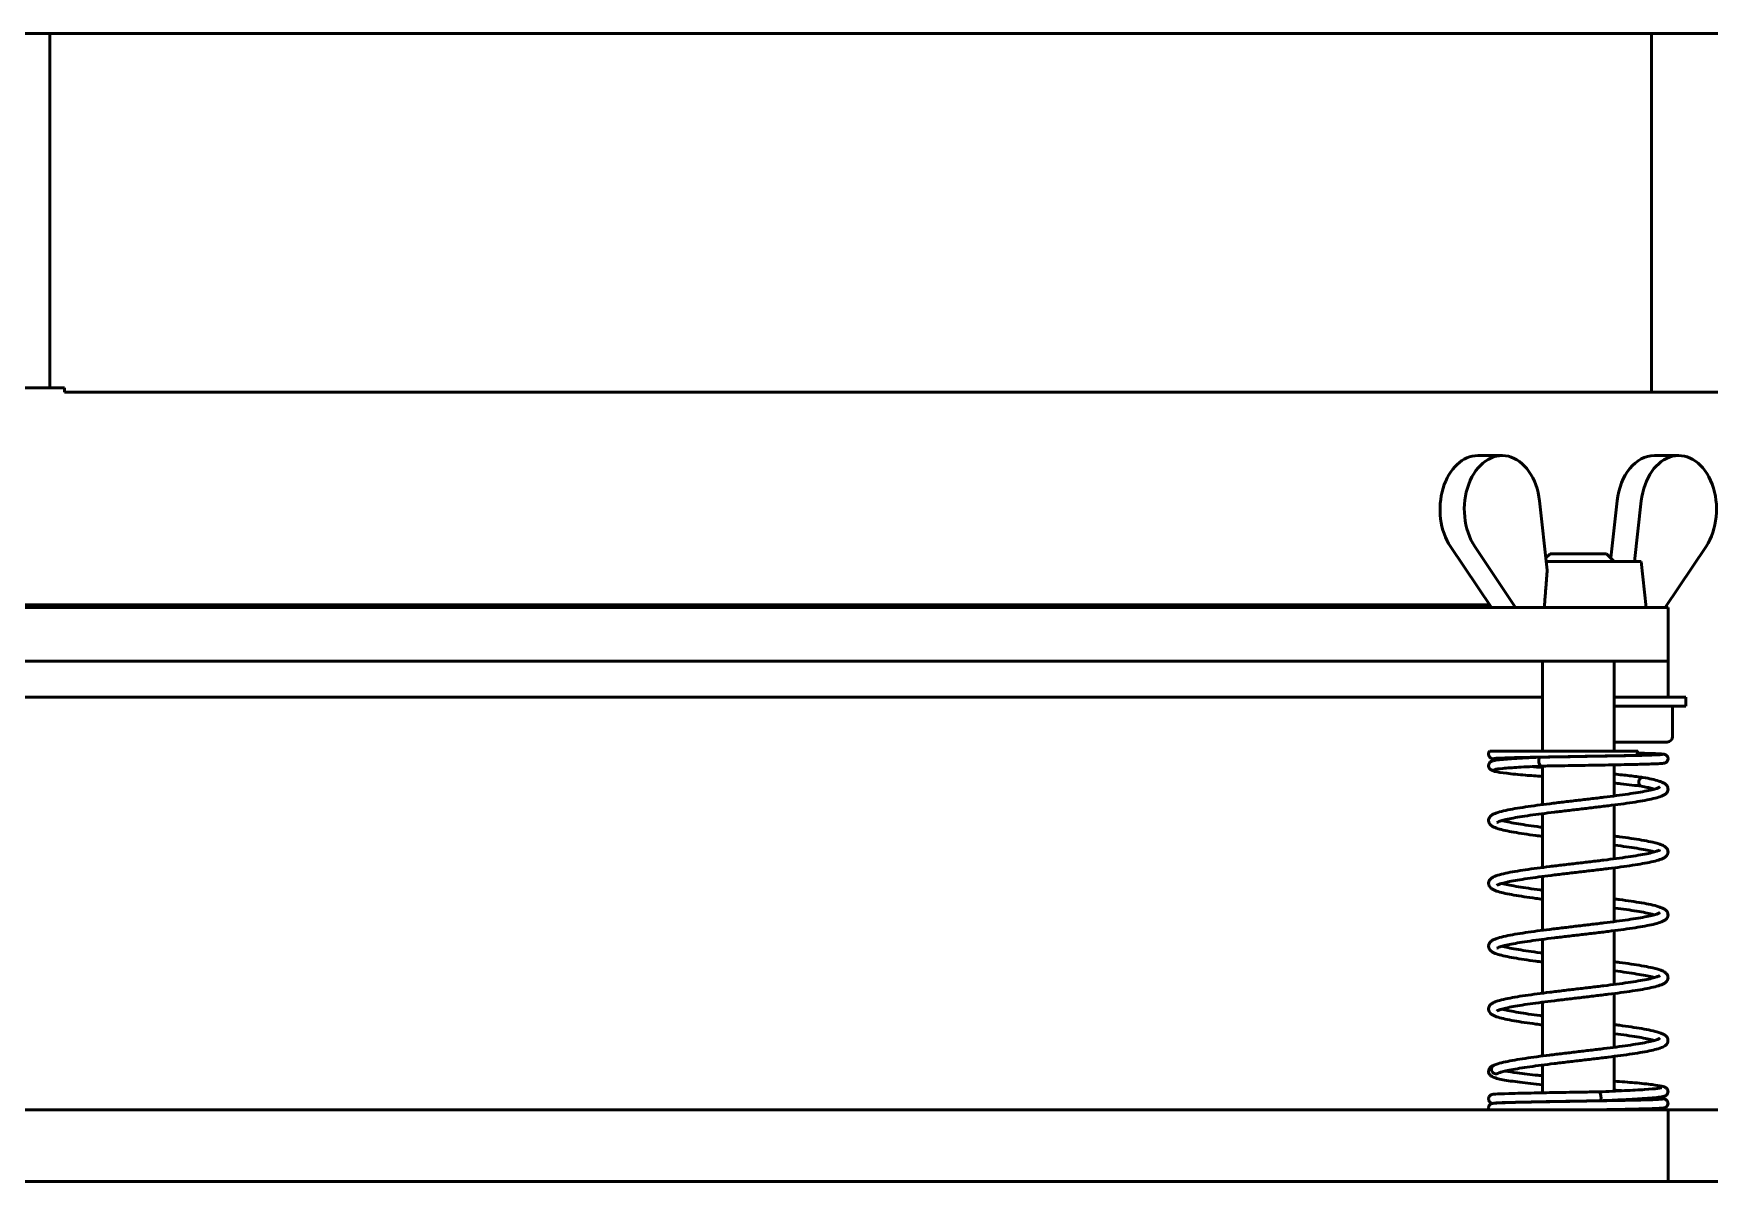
# Model space of a CAD drawing. Header units: millimetres. Extents: x -2015 to 3360, y -4745 to 2376.
# Drawn here: x 1181.9 to 1275.3, y 1531.3 to 1595.3 of the extents above; entities that cross this region are included whole.
import ezdxf

# ---------------------------------------------------------------- set-up
doc = ezdxf.new("R2010")
doc.units = ezdxf.units.MM
doc.header["$LTSCALE"] = 8
doc.layers.add('Visible (ISO)', color=7, linetype='Continuous', lineweight=50)

msp = doc.modelspace()

# ---------------------------------------------------------------- linework, layer by layer
at = {"layer": 'Visible (ISO)'}
for p, q in [((1164.554, 1595.305), (1182.83, 1595.305)), ((1182.83, 1575.555), (1182.83, 1595.305)), ((1272.084, 1595.305), (1182.83, 1595.305)), ((1272.084, 1595.305), (1320.503, 1595.305)), ((1272.084, 1575.305), (1272.084, 1595.305)), ((1166.512, 1575.555), (1182.83, 1575.555)), ((1183.647, 1575.555), (1182.83, 1575.555)), ((1183.647, 1575.555), (1183.647, 1575.305)), ((1272.084, 1575.305), (1183.647, 1575.305)), ((1272.084, 1575.305), (1292.503, 1575.305)), ((1262.408, 1571.776), (1263.76, 1571.776)), ((1273.598, 1571.776), (1272.246, 1571.776)), ((1265.842, 1569.248), (1266.274, 1565.393)), ((1269.808, 1566.07), (1270.164, 1569.248)), ((1271.516, 1569.248), (1271.138, 1565.876)), ((1260.882, 1566.707), (1263.158, 1563.305)), ((1264.51, 1563.305), (1262.234, 1566.707)), ((1266.433, 1566.305), (1266.198, 1566.07)), ((1266.433, 1566.305), (1269.574, 1566.305)), ((1269.574, 1566.305), (1270.003, 1565.876)), ((1272.848, 1563.305), (1275.124, 1566.707)), ((1271.503, 1565.876), (1266.22, 1565.876)), ((1271.503, 1565.876), (1271.783, 1563.305)), ((1166.512, 1563.455), (1263.003, 1563.455)), ((1263.003, 1563.305), (1263.003, 1563.455)), ((1166.512, 1563.305), (1273.003, 1563.305)), ((1273.003, 1560.305), (1273.003, 1563.305)), ((1166.512, 1560.305), (1273.003, 1560.305)), ((1266.003, 1555.305), (1266.003, 1560.305)), ((1270.003, 1555.305), (1270.003, 1560.305)), ((1273.003, 1558.305), (1273.003, 1560.305)), ((1166.512, 1558.305), (1266.003, 1558.305)), ((1270.003, 1558.305), (1272.953, 1558.305)), ((1270.003, 1557.805), (1274.003, 1557.805)), ((1272.953, 1558.305), (1273.003, 1558.305)), ((1273.003, 1558.305), (1274.003, 1558.305)), ((1273.253, 1556.105), (1273.253, 1557.805)), ((1274.003, 1557.805), (1274.003, 1558.305)), ((1271.312, 1555.305), (1263.08, 1555.305)), ((1272.953, 1555.805), (1270.003, 1555.805)), ((1270.003, 1555.031), (1270.003, 1555.037)), ((1266.003, 1554.962), (1266.003, 1554.967)), ((1266.003, 1552.316), (1266.003, 1554.464)), ((1270.003, 1552.801), (1270.003, 1554.533)), ((1270.003, 1549.297), (1270.003, 1552.296)), ((1266.003, 1548.812), (1266.003, 1551.812)), ((1270.003, 1545.793), (1270.003, 1548.793)), ((1266.003, 1545.308), (1266.003, 1548.308)), ((1266.003, 1541.805), (1266.003, 1544.804)), ((1270.003, 1542.289), (1270.003, 1545.289)), ((1266.003, 1538.301), (1266.003, 1541.3)), ((1270.003, 1538.786), (1270.003, 1541.785)), ((1270.003, 1536.341), (1270.003, 1538.281)), ((1266.003, 1536.25), (1266.003, 1537.797)), ((1266.003, 1535.747), (1266.003, 1535.752)), ((1270.003, 1535.817), (1270.003, 1535.842)), ((1166.512, 1535.305), (1273.003, 1535.305)), ((1270.003, 1535.305), (1270.003, 1535.319)), ((1273.003, 1535.305), (1293.003, 1535.305)), ((1273.003, 1531.305), (1273.003, 1535.305)), ((1166.512, 1531.305), (1273.003, 1531.305)), ((1293.003, 1531.305), (1273.003, 1531.305))]:
    msp.add_line(p, q, dxfattribs=at)
msp.add_arc((1272.953, 1556.105), 0.3, 270, 0, dxfattribs=at)
for centre, major_axis, ratio, start_param, end_param in [((1263.76, 1568.776), (0, 3), 0.702682, 4.870421, 8.614994), ((1273.598, 1568.776), (0, 3), 0.702682, 3.951376, 7.69595), ((1262.408, 1568.776), (0, 3), 0.702682, 0, 2.331809), ((1272.246, 1568.776), (0, 3), 0.702682, 0, 1.412765), ((1271.146, 1555.309), (0.039, -0.247), 0.657148, 6.195682, 7.737669), ((1263.262, 1554.477), (-0.221, -0.117), 0.991248, 0.463299, 1.794869), ((1265.915, 1554.711), (-0.032, 0.248), 0.436523, 6.234453, 7.79699), ((1265.915, 1554.711), (0.032, -0.248), 0.436523, 4.655398, 6.234411), ((1271.146, 1554.805), (0.039, -0.247), 0.657143, 6.195517, 6.19562), ((1271.565, 1553.585), (-0.044, -0.246), 0.744689, 4.843757, 6.283185), ((1271.565, 1553.585), (0.044, 0.246), 0.744689, 0, 1.702165), ((1263.407, 1537.557), (-0.106, 0.227), 0.961085, 0, 1.150068), ((1263.407, 1537.557), (0.106, -0.227), 0.961085, 4.29166, 6.283185), ((1272.6, 1536.369), (0.106, 0.227), 0.961085, 0.258604, 1.477726), ((1263.407, 1535.931), (-0.106, 0.227), 0.961085, 5.928283, 5.928731), ((1269.201, 1536.056), (-0.03, 0.248), 0.250442, 4.682015, 6.257192), ((1269.201, 1536.056), (0.03, -0.248), 0.250442, 6.257204, 7.823608), ((1272.6, 1535.176), (0.106, 0.227), 0.961085, 5.680757, 6.241509), ((1272.6, 1535.176), (0.106, 0.227), 0.961085, 1.011746, 1.443886)]:
    msp.add_ellipse(centre, major_axis=major_axis, ratio=ratio, start_param=start_param, end_param=end_param, dxfattribs=at)
msp.add_rational_spline([(1266.274, 1565.393), (1266.194, 1564.384), (1266.109, 1563.305)], [1.0004735734, 1.00133321642, 1.0011641669], degree=2, dxfattribs=at)
for points, knots in [([(1263.808, 1554.837), (1263.746, 1554.839), (1263.689, 1554.841), (1263.431, 1554.852), (1263.323, 1554.855), (1263.216, 1554.875), (1263.207, 1554.877), (1263.186, 1554.883), (1263.175, 1554.886), (1263.15, 1554.896), (1263.135, 1554.903), (1263.101, 1554.925), (1263.083, 1554.94), (1263.051, 1554.976), (1263.038, 1554.995), (1263.017, 1555.04), (1263.009, 1555.066), (1263.002, 1555.119), (1263.003, 1555.148), (1263.014, 1555.201), (1263.024, 1555.227), (1263.049, 1555.271), (1263.064, 1555.29), (1263.08, 1555.305)], [1.6898569, 1.6898569, 1.6898569, 1.6898569, 1.7288713, 1.7288713, 1.8818266, 1.8818266, 1.8952833, 1.8952833, 1.9054024, 1.9054024, 1.9140733, 1.9140733, 1.9226934, 1.9226934, 1.9303495, 1.9303495, 1.9386751, 1.9386751, 1.947352, 1.947352, 1.9560457, 1.9560457, 1.9639086, 1.9639086, 1.9639086, 1.9639086]), ([(1271.17, 1555.06), (1270.785, 1555.052), (1270.338, 1555.043), (1269.399, 1555.026), (1268.895, 1555.017), (1267.888, 1555), (1267.372, 1554.991), (1266.392, 1554.974), (1265.915, 1554.966), (1265.06, 1554.949), (1264.672, 1554.94), (1264.031, 1554.923), (1263.77, 1554.914), (1263.502, 1554.902), (1263.432, 1554.898), (1263.351, 1554.892), (1263.328, 1554.889), (1263.319, 1554.888), (1263.319, 1554.887), (1263.319, 1554.887)], [0, 0, 0, 0, 0.154651, 0.154651, 0.306291, 0.306291, 0.457794, 0.457794, 0.609157, 0.609157, 0.760359, 0.760359, 0.911207, 0.911207, 0.985004, 0.985004, 1.033693, 1.033693, 1.04227, 1.04227, 1.04227, 1.04227]), ([(1265.888, 1554.96), (1266.349, 1554.968), (1266.854, 1554.977), (1267.864, 1554.994), (1268.381, 1555.003), (1269.373, 1555.02), (1269.86, 1555.028), (1270.594, 1555.042), (1270.87, 1555.048), (1271.122, 1555.053)], [0, 0, 0, 0, 0.1543217, 0.1543217, 0.3057571, 0.3057571, 0.457145, 0.457145, 0.5574357, 0.5574357, 0.5574357, 0.5574357]), ([(1271.122, 1555.053), (1271.507, 1555.062), (1271.841, 1555.071), (1272.349, 1555.088), (1272.535, 1555.097), (1272.659, 1555.107), (1272.681, 1555.109), (1272.687, 1555.11), (1272.688, 1555.11), (1272.688, 1555.11)], [0.0000022, 0.0000022, 0.0000022, 0.0000022, 0.15355, 0.15355, 0.3038761, 0.3038761, 0.3510836, 0.3510836, 0.357971, 0.357971, 0.357971, 0.357971]), ([(1271.301, 1555.186), (1271.439, 1555.183), (1271.568, 1555.18), (1272.01, 1555.168), (1272.27, 1555.159), (1272.545, 1555.146), (1272.619, 1555.142), (1272.706, 1555.135), (1272.732, 1555.132), (1272.775, 1555.126), (1272.791, 1555.124), (1272.836, 1555.11), (1272.851, 1555.105), (1272.88, 1555.089), (1272.891, 1555.082), (1272.918, 1555.062), (1272.934, 1555.047), (1272.962, 1555.012), (1272.975, 1554.991), (1272.994, 1554.945), (1273.001, 1554.918), (1273.005, 1554.864), (1273.002, 1554.836), (1272.988, 1554.783), (1272.976, 1554.757), (1272.947, 1554.714), (1272.93, 1554.695), (1272.897, 1554.667), (1272.881, 1554.657), (1272.854, 1554.644), (1272.843, 1554.639), (1272.822, 1554.631), (1272.812, 1554.629), (1272.786, 1554.622), (1272.773, 1554.62), (1272.72, 1554.612), (1272.677, 1554.608), (1272.529, 1554.599), (1272.408, 1554.593), (1272.014, 1554.578), (1271.686, 1554.569), (1271.257, 1554.559), (1271.214, 1554.558), (1271.17, 1554.557)], [0.701887, 0.701887, 0.701887, 0.701887, 0.758843, 0.758843, 0.9108034, 0.9108034, 0.9870216, 0.9870216, 1.028783, 1.028783, 1.0601201, 1.0601201, 1.0712064, 1.0712064, 1.0768749, 1.0768749, 1.0845491, 1.0845491, 1.092203, 1.092203, 1.1006519, 1.1006519, 1.109339, 1.109339, 1.1180309, 1.1180309, 1.1266039, 1.1266039, 1.1343862, 1.1343862, 1.1420234, 1.1420234, 1.1524123, 1.1524123, 1.1747592, 1.1747592, 1.2417566, 1.2417566, 1.3426961, 1.3426961, 1.5035489, 1.5035489, 1.5210245, 1.5210245, 1.5210245, 1.5210245]), ([(1263.117, 1554.274), (1263.104, 1554.283), (1263.089, 1554.295), (1263.063, 1554.323), (1263.051, 1554.338), (1263.024, 1554.383), (1263.01, 1554.418), (1263.001, 1554.487), (1263.003, 1554.522), (1263.019, 1554.585), (1263.034, 1554.614), (1263.066, 1554.661), (1263.084, 1554.679), (1263.12, 1554.708), (1263.137, 1554.718), (1263.177, 1554.739), (1263.197, 1554.746), (1263.274, 1554.771), (1263.33, 1554.781), (1263.51, 1554.808), (1263.647, 1554.823), (1264.09, 1554.861), (1264.453, 1554.885), (1265.182, 1554.926), (1265.525, 1554.943), (1265.887, 1554.96)], [0, 0, 0, 0, 0.0108354, 0.0108354, 0.0196105, 0.0196105, 0.0337256, 0.0337256, 0.0463697, 0.0463697, 0.0590305, 0.0590305, 0.0719118, 0.0719118, 0.0868908, 0.0868908, 0.111711, 0.111711, 0.1849012, 0.1849012, 0.2895102, 0.2895102, 0.4576778, 0.4576778, 0.5790268, 0.5790268, 0.5790268, 0.5790268]), ([(1266.003, 1553.884), (1265.672, 1553.909), (1265.356, 1553.933), (1264.667, 1553.992), (1264.31, 1554.027), (1263.734, 1554.096), (1263.513, 1554.13), (1263.306, 1554.183), (1263.262, 1554.197), (1263.175, 1554.233), (1263.129, 1554.252), (1263.076, 1554.31)], [0.0463005, 0.0463005, 0.0463005, 0.0463005, 0.155334, 0.155334, 0.3083161, 0.3083161, 0.4634691, 0.4634691, 0.5136702, 0.5136702, 0.5641726, 0.5641726, 0.5641726, 0.5641726]), ([(1265.943, 1554.463), (1265.483, 1554.442), (1265.054, 1554.42), (1264.332, 1554.378), (1264.028, 1554.356), (1263.58, 1554.315), (1263.416, 1554.29), (1263.373, 1554.279), (1263.37, 1554.278), (1263.37, 1554.278)], [0.0000747, 0.0000747, 0.0000747, 0.0000747, 0.1537453, 0.1537453, 0.304314, 0.304314, 0.4529623, 0.4529623, 0.4695131, 0.4695131, 0.4695131, 0.4695131]), ([(1265.359, 1554.435), (1265.562, 1554.418), (1265.774, 1554.402), (1265.997, 1554.385), (1266, 1554.385), (1266.003, 1554.385)], [0.43001824, 0.43001824, 0.43001824, 0.43001824, 0.50311567, 0.50311567, 0.50411138, 0.50411138, 0.50411138, 0.50411138]), ([(1271.17, 1554.557), (1270.785, 1554.548), (1270.338, 1554.539), (1269.399, 1554.522), (1268.895, 1554.514), (1267.888, 1554.497), (1267.372, 1554.488), (1266.559, 1554.474), (1266.242, 1554.469), (1265.943, 1554.463)], [0, 0, 0, 0, 0.1546464, 0.1546464, 0.3062841, 0.3062841, 0.4577856, 0.4577856, 0.557586, 0.557586, 0.557586, 0.557586]), ([(1266.003, 1550.545), (1265.876, 1550.561), (1265.751, 1550.577), (1265.404, 1550.624), (1265.189, 1550.655), (1264.784, 1550.716), (1264.593, 1550.746), (1264.24, 1550.809), (1264.078, 1550.84), (1263.784, 1550.905), (1263.653, 1550.938), (1263.415, 1551.011), (1263.312, 1551.05), (1263.17, 1551.133), (1263.119, 1551.168), (1263.047, 1551.263), (1263.023, 1551.307), (1262.996, 1551.426), (1263.006, 1551.504), (1263.061, 1551.627), (1263.103, 1551.67), (1263.196, 1551.747), (1263.252, 1551.777), (1263.376, 1551.833), (1263.445, 1551.858), (1263.647, 1551.922), (1263.795, 1551.959), (1264.117, 1552.028), (1264.287, 1552.061), (1264.654, 1552.124), (1264.849, 1552.155), (1265.264, 1552.217), (1265.483, 1552.247), (1265.939, 1552.308), (1266.176, 1552.338), (1266.663, 1552.399), (1266.912, 1552.429), (1267.417, 1552.489), (1267.672, 1552.519), (1268.183, 1552.579), (1268.438, 1552.609), (1268.942, 1552.669), (1269.19, 1552.699), (1269.673, 1552.758), (1269.908, 1552.788), (1270.357, 1552.847), (1270.572, 1552.877), (1270.977, 1552.936), (1271.166, 1552.965), (1271.514, 1553.023), (1271.672, 1553.052), (1271.953, 1553.108), (1272.075, 1553.136), (1272.278, 1553.189), (1272.36, 1553.214), (1272.476, 1553.257), (1272.515, 1553.276), (1272.542, 1553.292), (1272.546, 1553.296), (1272.546, 1553.296)], [23.734227, 23.734227, 23.734227, 23.734227, 23.822364, 23.822364, 23.984911, 23.984911, 24.148559, 24.148559, 24.314437, 24.314437, 24.485831, 24.485831, 24.676293, 24.676293, 24.788714, 24.788714, 24.850771, 24.850771, 24.930476, 24.930476, 25.020843, 25.020843, 25.141283, 25.141283, 25.260974, 25.260974, 25.453392, 25.453392, 25.624159, 25.624159, 25.789714, 25.789714, 25.953194, 25.953194, 26.115645, 26.115645, 26.277497, 26.277497, 26.438943, 26.438943, 26.600061, 26.600061, 26.760855, 26.760855, 26.921263, 26.921263, 27.081119, 27.081119, 27.240077, 27.240077, 27.397384, 27.397384, 27.551278, 27.551278, 27.697278, 27.697278, 27.824076, 27.824076, 27.878715, 27.878715, 27.878715, 27.878715]), ([(1263.461, 1551.317), (1263.461, 1551.317), (1263.48, 1551.331), (1263.545, 1551.361), (1263.59, 1551.379), (1263.714, 1551.419), (1263.798, 1551.443), (1264.003, 1551.493), (1264.127, 1551.52), (1264.411, 1551.575), (1264.572, 1551.603), (1264.924, 1551.661), (1265.116, 1551.69), (1265.524, 1551.748), (1265.741, 1551.778), (1266.195, 1551.837), (1266.431, 1551.866), (1266.916, 1551.926), (1267.165, 1551.956), (1267.669, 1552.015), (1267.924, 1552.045), (1268.434, 1552.105), (1268.688, 1552.135), (1269.19, 1552.195), (1269.438, 1552.225), (1269.919, 1552.285), (1270.153, 1552.316), (1270.602, 1552.376), (1270.817, 1552.407), (1271.223, 1552.468), (1271.413, 1552.498), (1271.766, 1552.561), (1271.928, 1552.592), (1272.222, 1552.657), (1272.353, 1552.69), (1272.592, 1552.763), (1272.694, 1552.802), (1272.836, 1552.885), (1272.887, 1552.92), (1272.959, 1553.015), (1272.983, 1553.059), (1273.011, 1553.178), (1273.001, 1553.256), (1272.945, 1553.379), (1272.904, 1553.422), (1272.81, 1553.499), (1272.754, 1553.529), (1272.633, 1553.584), (1272.567, 1553.608), (1272.382, 1553.667), (1272.253, 1553.7), (1271.958, 1553.766), (1271.792, 1553.799), (1271.608, 1553.831)], [25.018533, 25.018533, 25.018533, 25.018533, 25.13358, 25.13358, 25.24381, 25.24381, 25.378378, 25.378378, 25.526696, 25.526696, 25.681383, 25.681383, 25.83902, 25.83902, 25.99814, 25.99814, 26.158087, 26.158087, 26.318554, 26.318554, 26.479393, 26.479393, 26.640552, 26.640552, 26.802044, 26.802044, 26.963958, 26.963958, 27.126504, 27.126504, 27.290152, 27.290152, 27.45603, 27.45603, 27.627424, 27.627424, 27.817886, 27.817886, 27.930307, 27.930307, 27.992364, 27.992364, 28.072069, 28.072069, 28.162436, 28.162436, 28.282876, 28.282876, 28.39777, 28.39777, 28.570111, 28.570111, 28.742452, 28.742452, 28.742452, 28.742452]), ([(1270.003, 1554.018), (1270.306, 1553.987), (1270.594, 1553.956), (1271.13, 1553.895), (1271.38, 1553.863), (1271.603, 1553.832)], [0.3600782, 0.3600782, 0.3600782, 0.3600782, 0.4596638, 0.4596638, 0.5606341, 0.5606341, 0.5606341, 0.5606341]), ([(1271.524, 1553.339), (1271.195, 1553.384), (1270.799, 1553.431), (1270.25, 1553.49), (1270.128, 1553.502), (1270.003, 1553.515)], [0.0003909, 0.0003909, 0.0003909, 0.0003909, 0.1508466, 0.1508466, 0.1921631, 0.1921631, 0.1921631, 0.1921631]), ([(1272.25, 1553.182), (1272.207, 1553.194), (1272.161, 1553.206), (1272.03, 1553.238), (1271.94, 1553.258), (1271.743, 1553.298), (1271.636, 1553.319), (1271.521, 1553.339)], [28.4511066, 28.4511066, 28.4511066, 28.4511066, 28.5199712, 28.5199712, 28.6312116, 28.6312116, 28.742452, 28.742452, 28.742452, 28.742452]), ([(1266.003, 1551.049), (1265.96, 1551.054), (1265.916, 1551.06), (1265.649, 1551.095), (1265.434, 1551.125), (1265.03, 1551.184), (1264.84, 1551.213), (1264.492, 1551.271), (1264.334, 1551.3), (1264.054, 1551.356), (1263.931, 1551.384), (1263.803, 1551.418), (1263.779, 1551.424), (1263.756, 1551.43)], [23.749124, 23.749124, 23.749124, 23.749124, 23.7796694, 23.7796694, 23.9395257, 23.9395257, 24.0984838, 24.0984838, 24.2557904, 24.2557904, 24.4096846, 24.4096846, 24.4461404, 24.4461404, 24.4461404, 24.4461404]), ([(1263.461, 1547.813), (1263.461, 1547.813), (1263.48, 1547.827), (1263.545, 1547.857), (1263.59, 1547.875), (1263.714, 1547.915), (1263.798, 1547.939), (1264.003, 1547.989), (1264.127, 1548.016), (1264.411, 1548.071), (1264.572, 1548.099), (1264.924, 1548.157), (1265.116, 1548.186), (1265.524, 1548.244), (1265.741, 1548.274), (1266.194, 1548.333), (1266.431, 1548.363), (1266.916, 1548.422), (1267.165, 1548.452), (1267.669, 1548.512), (1267.924, 1548.541), (1268.434, 1548.601), (1268.688, 1548.631), (1269.19, 1548.691), (1269.438, 1548.721), (1269.919, 1548.782), (1270.153, 1548.812), (1270.602, 1548.872), (1270.817, 1548.903), (1271.223, 1548.964), (1271.413, 1548.995), (1271.766, 1549.057), (1271.928, 1549.088), (1272.222, 1549.153), (1272.353, 1549.186), (1272.592, 1549.259), (1272.694, 1549.298), (1272.836, 1549.381), (1272.887, 1549.417), (1272.959, 1549.511), (1272.983, 1549.555), (1273.011, 1549.674), (1273.001, 1549.752), (1272.945, 1549.875), (1272.904, 1549.918), (1272.81, 1549.995), (1272.754, 1550.025), (1272.63, 1550.081), (1272.561, 1550.106), (1272.359, 1550.17), (1272.211, 1550.207), (1271.889, 1550.276), (1271.719, 1550.309), (1271.353, 1550.372), (1271.157, 1550.403), (1270.742, 1550.465), (1270.523, 1550.495), (1270.199, 1550.539), (1270.102, 1550.551), (1270.003, 1550.564)], [18.735348, 18.735348, 18.735348, 18.735348, 18.850393, 18.850393, 18.960623, 18.960623, 19.09519, 19.09519, 19.243508, 19.243508, 19.398195, 19.398195, 19.555832, 19.555832, 19.714951, 19.714951, 19.874899, 19.874899, 20.035365, 20.035365, 20.196205, 20.196205, 20.357364, 20.357364, 20.518856, 20.518856, 20.680769, 20.680769, 20.843316, 20.843316, 21.006964, 21.006964, 21.172842, 21.172842, 21.344236, 21.344236, 21.534697, 21.534697, 21.64712, 21.64712, 21.709178, 21.709178, 21.788883, 21.788883, 21.87925, 21.87925, 21.999689, 21.999689, 22.11938, 22.11938, 22.311798, 22.311798, 22.482566, 22.482566, 22.64812, 22.64812, 22.811601, 22.811601, 22.879835, 22.879835, 22.879835, 22.879835]), ([(1266.003, 1547.041), (1265.876, 1547.057), (1265.751, 1547.074), (1265.404, 1547.121), (1265.189, 1547.151), (1264.784, 1547.212), (1264.593, 1547.243), (1264.24, 1547.305), (1264.078, 1547.336), (1263.784, 1547.401), (1263.653, 1547.434), (1263.415, 1547.507), (1263.312, 1547.546), (1263.17, 1547.629), (1263.119, 1547.665), (1263.047, 1547.76), (1263.023, 1547.803), (1262.996, 1547.922), (1263.006, 1548), (1263.061, 1548.124), (1263.103, 1548.166), (1263.196, 1548.243), (1263.252, 1548.273), (1263.376, 1548.329), (1263.445, 1548.354), (1263.647, 1548.418), (1263.795, 1548.455), (1264.117, 1548.525), (1264.287, 1548.557), (1264.654, 1548.62), (1264.849, 1548.651), (1265.264, 1548.713), (1265.483, 1548.743), (1265.939, 1548.804), (1266.176, 1548.835), (1266.663, 1548.895), (1266.912, 1548.925), (1267.417, 1548.985), (1267.672, 1549.015), (1268.183, 1549.075), (1268.438, 1549.105), (1268.942, 1549.165), (1269.19, 1549.195), (1269.673, 1549.254), (1269.908, 1549.284), (1270.357, 1549.343), (1270.572, 1549.373), (1270.977, 1549.432), (1271.166, 1549.461), (1271.514, 1549.519), (1271.672, 1549.548), (1271.953, 1549.604), (1272.075, 1549.632), (1272.278, 1549.685), (1272.36, 1549.71), (1272.476, 1549.753), (1272.515, 1549.772), (1272.542, 1549.788), (1272.546, 1549.792), (1272.546, 1549.792)], [17.451042, 17.451042, 17.451042, 17.451042, 17.539168, 17.539168, 17.701714, 17.701714, 17.865362, 17.865362, 18.03124, 18.03124, 18.202633, 18.202633, 18.393092, 18.393092, 18.505524, 18.505524, 18.567584, 18.567584, 18.64729, 18.64729, 18.737656, 18.737656, 18.858093, 18.858093, 18.977785, 18.977785, 19.170203, 19.170203, 19.340971, 19.340971, 19.506526, 19.506526, 19.670006, 19.670006, 19.832457, 19.832457, 19.994309, 19.994309, 20.155755, 20.155755, 20.316873, 20.316873, 20.477668, 20.477668, 20.638075, 20.638075, 20.797931, 20.797931, 20.956889, 20.956889, 21.114196, 21.114196, 21.26809, 21.26809, 21.414091, 21.414091, 21.540889, 21.540889, 21.595529, 21.595529, 21.595529, 21.595529]), ([(1272.25, 1549.678), (1272.207, 1549.69), (1272.161, 1549.702), (1272.003, 1549.741), (1271.879, 1549.768), (1271.595, 1549.823), (1271.434, 1549.851), (1271.082, 1549.909), (1270.891, 1549.938), (1270.482, 1549.996), (1270.265, 1550.026), (1270.027, 1550.057), (1270.015, 1550.058), (1270.003, 1550.06)], [22.1679213, 22.1679213, 22.1679213, 22.1679213, 22.2367849, 22.2367849, 22.3851027, 22.3851027, 22.5397899, 22.5397899, 22.6974264, 22.6974264, 22.8565463, 22.8565463, 22.8649387, 22.8649387, 22.8649387, 22.8649387]), ([(1266.003, 1547.545), (1265.96, 1547.551), (1265.916, 1547.556), (1265.649, 1547.592), (1265.434, 1547.621), (1265.03, 1547.68), (1264.84, 1547.709), (1264.492, 1547.767), (1264.334, 1547.796), (1264.054, 1547.853), (1263.931, 1547.88), (1263.803, 1547.914), (1263.779, 1547.92), (1263.756, 1547.926)], [17.4659387, 17.4659387, 17.4659387, 17.4659387, 17.4964766, 17.4964766, 17.656333, 17.656333, 17.8152911, 17.8152911, 17.9725978, 17.9725978, 18.1264923, 18.1264923, 18.1629551, 18.1629551, 18.1629551, 18.1629551]), ([(1263.461, 1544.309), (1263.461, 1544.309), (1263.48, 1544.323), (1263.545, 1544.353), (1263.59, 1544.371), (1263.714, 1544.412), (1263.798, 1544.435), (1264.003, 1544.485), (1264.127, 1544.512), (1264.411, 1544.567), (1264.572, 1544.596), (1264.924, 1544.653), (1265.116, 1544.682), (1265.524, 1544.741), (1265.741, 1544.77), (1266.194, 1544.829), (1266.431, 1544.859), (1266.916, 1544.918), (1267.165, 1544.948), (1267.669, 1545.008), (1267.924, 1545.038), (1268.433, 1545.097), (1268.688, 1545.127), (1269.19, 1545.188), (1269.438, 1545.218), (1269.919, 1545.278), (1270.153, 1545.308), (1270.602, 1545.369), (1270.817, 1545.399), (1271.223, 1545.46), (1271.413, 1545.491), (1271.766, 1545.553), (1271.928, 1545.584), (1272.222, 1545.649), (1272.353, 1545.682), (1272.592, 1545.756), (1272.694, 1545.794), (1272.836, 1545.878), (1272.887, 1545.913), (1272.959, 1546.008), (1272.983, 1546.051), (1273.011, 1546.171), (1273.001, 1546.248), (1272.945, 1546.372), (1272.904, 1546.414), (1272.81, 1546.491), (1272.754, 1546.521), (1272.63, 1546.577), (1272.561, 1546.602), (1272.359, 1546.666), (1272.211, 1546.703), (1271.889, 1546.773), (1271.719, 1546.805), (1271.353, 1546.868), (1271.157, 1546.899), (1270.742, 1546.961), (1270.523, 1546.992), (1270.199, 1547.035), (1270.102, 1547.048), (1270.003, 1547.06)], [12.452162, 12.452162, 12.452162, 12.452162, 12.567189, 12.567189, 12.677413, 12.677413, 12.811977, 12.811977, 12.960293, 12.960293, 13.114979, 13.114979, 13.272615, 13.272615, 13.431735, 13.431735, 13.591682, 13.591682, 13.752148, 13.752148, 13.912988, 13.912988, 14.074147, 14.074147, 14.235638, 14.235638, 14.397552, 14.397552, 14.560099, 14.560099, 14.723746, 14.723746, 14.889624, 14.889624, 15.061016, 15.061016, 15.251469, 15.251469, 15.363922, 15.363922, 15.425988, 15.425988, 15.505694, 15.505694, 15.596059, 15.596059, 15.71649, 15.71649, 15.836184, 15.836184, 16.028605, 16.028605, 16.199373, 16.199373, 16.364927, 16.364927, 16.528408, 16.528408, 16.59665, 16.59665, 16.59665, 16.59665]), ([(1266.003, 1543.537), (1265.876, 1543.553), (1265.751, 1543.57), (1265.404, 1543.617), (1265.19, 1543.647), (1264.784, 1543.708), (1264.594, 1543.739), (1264.241, 1543.801), (1264.079, 1543.833), (1263.784, 1543.897), (1263.653, 1543.93), (1263.415, 1544.004), (1263.313, 1544.042), (1263.17, 1544.126), (1263.119, 1544.161), (1263.047, 1544.256), (1263.023, 1544.299), (1262.996, 1544.419), (1263.006, 1544.497), (1263.061, 1544.62), (1263.102, 1544.662), (1263.196, 1544.74), (1263.252, 1544.769), (1263.376, 1544.825), (1263.445, 1544.851), (1263.647, 1544.914), (1263.795, 1544.951), (1264.117, 1545.021), (1264.287, 1545.053), (1264.654, 1545.116), (1264.849, 1545.148), (1265.264, 1545.209), (1265.483, 1545.24), (1265.939, 1545.301), (1266.176, 1545.331), (1266.662, 1545.391), (1266.912, 1545.421), (1267.417, 1545.482), (1267.672, 1545.512), (1268.183, 1545.572), (1268.438, 1545.601), (1268.942, 1545.661), (1269.19, 1545.691), (1269.673, 1545.751), (1269.907, 1545.78), (1270.357, 1545.84), (1270.572, 1545.869), (1270.977, 1545.928), (1271.166, 1545.957), (1271.514, 1546.015), (1271.672, 1546.044), (1271.953, 1546.101), (1272.075, 1546.128), (1272.278, 1546.181), (1272.36, 1546.206), (1272.476, 1546.249), (1272.515, 1546.268), (1272.542, 1546.284), (1272.546, 1546.288), (1272.546, 1546.288)], [11.167857, 11.167857, 11.167857, 11.167857, 11.255865, 11.255865, 11.418411, 11.418411, 11.582058, 11.582058, 11.747934, 11.747934, 11.91932, 11.91932, 12.109753, 12.109753, 12.222289, 12.222289, 12.284382, 12.284382, 12.364092, 12.364092, 12.454451, 12.454451, 12.574857, 12.574857, 12.69456, 12.69456, 12.886988, 12.886988, 13.057757, 13.057757, 13.223312, 13.223312, 13.386793, 13.386793, 13.549244, 13.549244, 13.711097, 13.711097, 13.872542, 13.872542, 14.03366, 14.03366, 14.194455, 14.194455, 14.354862, 14.354862, 14.514718, 14.514718, 14.673677, 14.673677, 14.830984, 14.830984, 14.984879, 14.984879, 15.130882, 15.130882, 15.257685, 15.257685, 15.312344, 15.312344, 15.312344, 15.312344]), ([(1272.25, 1546.175), (1272.207, 1546.187), (1272.161, 1546.199), (1272.003, 1546.237), (1271.879, 1546.264), (1271.595, 1546.319), (1271.435, 1546.348), (1271.083, 1546.405), (1270.891, 1546.434), (1270.482, 1546.493), (1270.265, 1546.522), (1270.027, 1546.553), (1270.015, 1546.555), (1270.003, 1546.556)], [15.884736, 15.884736, 15.884736, 15.884736, 15.9535896, 15.9535896, 16.1019068, 16.1019068, 16.2565937, 16.2565937, 16.4142301, 16.4142301, 16.5733498, 16.5733498, 16.5817534, 16.5817534, 16.5817534, 16.5817534]), ([(1266.003, 1544.041), (1265.96, 1544.047), (1265.917, 1544.053), (1265.649, 1544.088), (1265.434, 1544.117), (1265.03, 1544.176), (1264.84, 1544.206), (1264.493, 1544.264), (1264.334, 1544.292), (1264.054, 1544.349), (1263.931, 1544.377), (1263.803, 1544.41), (1263.779, 1544.416), (1263.756, 1544.423)], [11.1827534, 11.1827534, 11.1827534, 11.1827534, 11.2132143, 11.2132143, 11.373071, 11.373071, 11.5320297, 11.5320297, 11.6893375, 11.6893375, 11.8432343, 11.8432343, 11.8797697, 11.8797697, 11.8797697, 11.8797697]), ([(1263.461, 1540.806), (1263.461, 1540.805), (1263.479, 1540.819), (1263.545, 1540.85), (1263.59, 1540.867), (1263.713, 1540.908), (1263.797, 1540.931), (1264.002, 1540.981), (1264.126, 1541.008), (1264.41, 1541.063), (1264.571, 1541.092), (1264.923, 1541.149), (1265.114, 1541.178), (1265.523, 1541.237), (1265.74, 1541.266), (1266.193, 1541.325), (1266.429, 1541.355), (1266.914, 1541.414), (1267.163, 1541.444), (1267.667, 1541.504), (1267.922, 1541.534), (1268.432, 1541.594), (1268.686, 1541.624), (1269.189, 1541.684), (1269.436, 1541.714), (1269.918, 1541.774), (1270.152, 1541.804), (1270.601, 1541.865), (1270.816, 1541.895), (1271.221, 1541.956), (1271.412, 1541.987), (1271.765, 1542.049), (1271.927, 1542.081), (1272.221, 1542.145), (1272.353, 1542.178), (1272.591, 1542.252), (1272.693, 1542.29), (1272.836, 1542.374), (1272.887, 1542.409), (1272.959, 1542.504), (1272.983, 1542.547), (1273.011, 1542.667), (1273.001, 1542.745), (1272.945, 1542.868), (1272.904, 1542.91), (1272.81, 1542.988), (1272.755, 1543.017), (1272.63, 1543.074), (1272.561, 1543.099), (1272.359, 1543.162), (1272.212, 1543.199), (1271.889, 1543.269), (1271.72, 1543.301), (1271.353, 1543.365), (1271.157, 1543.396), (1270.742, 1543.457), (1270.523, 1543.488), (1270.199, 1543.531), (1270.102, 1543.544), (1270.003, 1543.557)], [6.168977, 6.168977, 6.168977, 6.168977, 6.28381, 6.28381, 6.393977, 6.393977, 6.528502, 6.528502, 6.676799, 6.676799, 6.831477, 6.831477, 6.989109, 6.989109, 7.148227, 7.148227, 7.308173, 7.308173, 7.468638, 7.468638, 7.629477, 7.629477, 7.790635, 7.790635, 7.952126, 7.952126, 8.114039, 8.114039, 8.276584, 8.276584, 8.440228, 8.440228, 8.606099, 8.606099, 8.777473, 8.777473, 8.967851, 8.967851, 9.080597, 9.080597, 9.142756, 9.142756, 9.222474, 9.222474, 9.312818, 9.312818, 9.433162, 9.433162, 9.552889, 9.552889, 9.745335, 9.745335, 9.916107, 9.916107, 10.081663, 10.081663, 10.245144, 10.245144, 10.313465, 10.313465, 10.313465, 10.313465]), ([(1272.25, 1542.671), (1272.207, 1542.683), (1272.161, 1542.695), (1272.004, 1542.733), (1271.879, 1542.76), (1271.596, 1542.815), (1271.435, 1542.844), (1271.083, 1542.901), (1270.891, 1542.93), (1270.483, 1542.989), (1270.266, 1543.018), (1270.027, 1543.049), (1270.015, 1543.051), (1270.003, 1543.052)], [9.6015508, 9.6015508, 9.6015508, 9.6015508, 9.6703011, 9.6703011, 9.8186116, 9.8186116, 9.9732955, 9.9732955, 10.1309304, 10.1309304, 10.2900494, 10.2900494, 10.2985681, 10.2985681, 10.2985681, 10.2985681]), ([(1266.003, 1540.033), (1265.878, 1540.05), (1265.754, 1540.066), (1265.409, 1540.112), (1265.194, 1540.143), (1264.788, 1540.204), (1264.598, 1540.235), (1264.244, 1540.297), (1264.082, 1540.328), (1263.787, 1540.393), (1263.656, 1540.426), (1263.417, 1540.499), (1263.315, 1540.537), (1263.172, 1540.621), (1263.12, 1540.656), (1263.048, 1540.751), (1263.024, 1540.795), (1262.996, 1540.914), (1263.006, 1540.992), (1263.061, 1541.116), (1263.102, 1541.158), (1263.196, 1541.236), (1263.251, 1541.265), (1263.375, 1541.321), (1263.444, 1541.347), (1263.647, 1541.41), (1263.794, 1541.447), (1264.116, 1541.517), (1264.286, 1541.549), (1264.653, 1541.613), (1264.848, 1541.644), (1265.263, 1541.705), (1265.482, 1541.736), (1265.938, 1541.797), (1266.175, 1541.827), (1266.661, 1541.887), (1266.91, 1541.917), (1267.415, 1541.978), (1267.671, 1542.008), (1268.182, 1542.068), (1268.437, 1542.098), (1268.94, 1542.157), (1269.188, 1542.187), (1269.671, 1542.247), (1269.906, 1542.276), (1270.356, 1542.336), (1270.571, 1542.365), (1270.976, 1542.424), (1271.165, 1542.454), (1271.513, 1542.512), (1271.672, 1542.54), (1271.952, 1542.597), (1272.075, 1542.625), (1272.277, 1542.677), (1272.359, 1542.702), (1272.476, 1542.746), (1272.515, 1542.764), (1272.541, 1542.781), (1272.546, 1542.784), (1272.546, 1542.784)], [4.884671, 4.884671, 4.884671, 4.884671, 4.971518, 4.971518, 5.134058, 5.134058, 5.297694, 5.297694, 5.463547, 5.463547, 5.634869, 5.634869, 5.825035, 5.825035, 5.938591, 5.938591, 6.001024, 6.001024, 6.080779, 6.080779, 6.171063, 6.171063, 6.29115, 6.29115, 6.410973, 6.410973, 6.603494, 6.603494, 6.774278, 6.774278, 6.939839, 6.939839, 7.103322, 7.103322, 7.265774, 7.265774, 7.427627, 7.427627, 7.589074, 7.589074, 7.750192, 7.750192, 7.910988, 7.910988, 8.071395, 8.071395, 8.231253, 8.231253, 8.390213, 8.390213, 8.547525, 8.547525, 8.701428, 8.701428, 8.847452, 8.847452, 8.974305, 8.974305, 9.029159, 9.029159, 9.029159, 9.029159]), ([(1263.512, 1537.331), (1263.543, 1537.345), (1263.587, 1537.363), (1263.709, 1537.403), (1263.792, 1537.426), (1263.996, 1537.476), (1264.119, 1537.503), (1264.401, 1537.558), (1264.561, 1537.586), (1264.912, 1537.644), (1265.103, 1537.673), (1265.511, 1537.731), (1265.727, 1537.761), (1266.18, 1537.82), (1266.416, 1537.849), (1266.9, 1537.909), (1267.149, 1537.939), (1267.653, 1537.998), (1267.908, 1538.028), (1268.417, 1538.088), (1268.672, 1538.118), (1269.174, 1538.178), (1269.422, 1538.208), (1269.904, 1538.268), (1270.139, 1538.299), (1270.589, 1538.359), (1270.804, 1538.39), (1271.21, 1538.451), (1271.401, 1538.481), (1271.755, 1538.544), (1271.918, 1538.575), (1272.214, 1538.64), (1272.345, 1538.673), (1272.585, 1538.746), (1272.687, 1538.784), (1272.832, 1538.867), (1272.884, 1538.902), (1272.958, 1538.998), (1272.982, 1539.041), (1273.01, 1539.162), (1273.001, 1539.24), (1272.946, 1539.363), (1272.905, 1539.406), (1272.811, 1539.483), (1272.756, 1539.513), (1272.633, 1539.569), (1272.564, 1539.594), (1272.361, 1539.658), (1272.214, 1539.695), (1271.892, 1539.765), (1271.722, 1539.797), (1271.356, 1539.86), (1271.16, 1539.891), (1270.745, 1539.953), (1270.527, 1539.984), (1270.202, 1540.027), (1270.103, 1540.04), (1270.003, 1540.053)], [0, 0, 0, 0, 0.108455, 0.108455, 0.242619, 0.242619, 0.39074, 0.39074, 0.545338, 0.545338, 0.702932, 0.702932, 0.862029, 0.862029, 1.021963, 1.021963, 1.18242, 1.18242, 1.343253, 1.343253, 1.504405, 1.504405, 1.665889, 1.665889, 1.827792, 1.827792, 1.990322, 1.990322, 2.153939, 2.153939, 2.319748, 2.319748, 2.490955, 2.490955, 2.68064, 2.68064, 2.795937, 2.795937, 2.859085, 2.859085, 2.938932, 2.938932, 3.029065, 3.029065, 3.148518, 3.148518, 3.268577, 3.268577, 3.461284, 3.461284, 3.632099, 3.632099, 3.79767, 3.79767, 3.961158, 3.961158, 4.030279, 4.030279, 4.030279, 4.030279]), ([(1266.003, 1540.538), (1265.961, 1540.543), (1265.919, 1540.549), (1265.653, 1540.584), (1265.437, 1540.613), (1265.033, 1540.672), (1264.843, 1540.701), (1264.495, 1540.759), (1264.336, 1540.788), (1264.056, 1540.845), (1263.933, 1540.872), (1263.804, 1540.906), (1263.779, 1540.913), (1263.756, 1540.919)], [4.8995681, 4.8995681, 4.8995681, 4.8995681, 4.9292415, 4.9292415, 5.0891015, 5.0891015, 5.248066, 5.248066, 5.405385, 5.405385, 5.5593061, 5.5593061, 5.5965838, 5.5965838, 5.5965838, 5.5965838]), ([(1263.301, 1537.784), (1263.364, 1537.813), (1263.434, 1537.839), (1263.638, 1537.904), (1263.786, 1537.942), (1264.108, 1538.011), (1264.277, 1538.044), (1264.643, 1538.107), (1264.838, 1538.138), (1265.252, 1538.2), (1265.47, 1538.23), (1265.926, 1538.291), (1266.162, 1538.322), (1266.648, 1538.382), (1266.897, 1538.412), (1267.402, 1538.472), (1267.658, 1538.502), (1268.168, 1538.562), (1268.424, 1538.592), (1268.927, 1538.652), (1269.176, 1538.682), (1269.659, 1538.741), (1269.894, 1538.771), (1270.345, 1538.83), (1270.56, 1538.86), (1270.966, 1538.919), (1271.156, 1538.948), (1271.504, 1539.006), (1271.664, 1539.035), (1271.945, 1539.092), (1272.068, 1539.119), (1272.273, 1539.172), (1272.356, 1539.197), (1272.473, 1539.241), (1272.513, 1539.26), (1272.541, 1539.277), (1272.546, 1539.281), (1272.546, 1539.281)], [0, 0, 0, 0, 0.123785, 0.123785, 0.317249, 0.317249, 0.488186, 0.488186, 0.6538, 0.6538, 0.817307, 0.817307, 0.979773, 0.979773, 1.141635, 1.141635, 1.303087, 1.303087, 1.464211, 1.464211, 1.625012, 1.625012, 1.785428, 1.785428, 1.945297, 1.945297, 2.104278, 2.104278, 2.261628, 2.261628, 2.415617, 2.415617, 2.561847, 2.561847, 2.689187, 2.689187, 2.745974, 2.745974, 2.745974, 2.745974]), ([(1272.25, 1539.167), (1272.208, 1539.179), (1272.163, 1539.191), (1272.006, 1539.229), (1271.882, 1539.256), (1271.599, 1539.311), (1271.438, 1539.339), (1271.087, 1539.397), (1270.895, 1539.426), (1270.487, 1539.484), (1270.27, 1539.514), (1270.031, 1539.545), (1270.017, 1539.547), (1270.003, 1539.549)], [3.3183667, 3.3183667, 3.3183667, 3.3183667, 3.386091, 3.386091, 3.5343351, 3.5343351, 3.688989, 3.688989, 3.8466094, 3.8466094, 4.0057206, 4.0057206, 4.0153828, 4.0153828, 4.0153828, 4.0153828]), ([(1266.003, 1536.697), (1265.779, 1536.72), (1265.562, 1536.742), (1264.931, 1536.812), (1264.546, 1536.86), (1263.906, 1536.955), (1263.647, 1537.004), (1263.357, 1537.084), (1263.275, 1537.112), (1263.155, 1537.178), (1263.109, 1537.207), (1263.049, 1537.285), (1263.033, 1537.313), (1263.011, 1537.373), (1263.004, 1537.406), (1263.002, 1537.494), (1263.018, 1537.55), (1263.065, 1537.632), (1263.092, 1537.661), (1263.161, 1537.72), (1263.203, 1537.742), (1263.267, 1537.771), (1263.288, 1537.78), (1263.31, 1537.788)], [0.0820969, 0.0820969, 0.0820969, 0.0820969, 0.1559537, 0.1559537, 0.3096074, 0.3096074, 0.4654829, 0.4654829, 0.5491866, 0.5491866, 0.598092, 0.598092, 0.6178648, 0.6178648, 0.6357313, 0.6357313, 0.6659449, 0.6659449, 0.6951708, 0.6951708, 0.7420766, 0.7420766, 0.7637867, 0.7637867, 0.7637867, 0.7637867]), ([(1263.494, 1537.323), (1263.459, 1537.311), (1263.438, 1537.299), (1263.438, 1537.299), (1263.438, 1537.299), (1263.438, 1537.299)], [0, 0, 0, 0, 0.05293907, 0.05293907, 0.05357928, 0.05357928, 0.05357928, 0.05357928]), ([(1263.937, 1537.462), (1264.121, 1537.428), (1264.348, 1537.393), (1264.939, 1537.314), (1265.332, 1537.269), (1265.838, 1537.216), (1265.92, 1537.208), (1266.003, 1537.199)], [0.3729752, 0.3729752, 0.3729752, 0.3729752, 0.4858393, 0.4858393, 0.6318608, 0.6318608, 0.6594787, 0.6594787, 0.6594787, 0.6594787]), ([(1269.172, 1536.304), (1269.669, 1536.326), (1270.151, 1536.348), (1271.002, 1536.39), (1271.384, 1536.411), (1272.008, 1536.453), (1272.259, 1536.475), (1272.506, 1536.504), (1272.568, 1536.514), (1272.62, 1536.525), (1272.631, 1536.528), (1272.636, 1536.529), (1272.636, 1536.529), (1272.636, 1536.529)], [0.0000425, 0.0000425, 0.0000425, 0.0000425, 0.1540407, 0.1540407, 0.3050594, 0.3050594, 0.4552466, 0.4552466, 0.5272352, 0.5272352, 0.5580178, 0.5580178, 0.5647292, 0.5647292, 0.5647292, 0.5647292]), ([(1272.646, 1536.614), (1272.704, 1536.604), (1272.75, 1536.595), (1272.818, 1536.571), (1272.838, 1536.564), (1272.879, 1536.541), (1272.897, 1536.529), (1272.931, 1536.498), (1272.946, 1536.482), (1272.978, 1536.433), (1272.993, 1536.398), (1273.005, 1536.328), (1273.004, 1536.293), (1272.99, 1536.229), (1272.976, 1536.2), (1272.944, 1536.151), (1272.926, 1536.133), (1272.891, 1536.102), (1272.874, 1536.092), (1272.834, 1536.071), (1272.815, 1536.063), (1272.744, 1536.039), (1272.696, 1536.03), (1272.445, 1535.989), (1272.135, 1535.962), (1271.378, 1535.911), (1270.963, 1535.889), (1270.11, 1535.847), (1269.677, 1535.827), (1269.23, 1535.808)], [0, 0, 0, 0, 0.0623111, 0.0623111, 0.0856905, 0.0856905, 0.1006942, 0.1006942, 0.1116732, 0.1116732, 0.1263179, 0.1263179, 0.1389551, 0.1389551, 0.1516154, 0.1516154, 0.1644515, 0.1644515, 0.1791027, 0.1791027, 0.2025625, 0.2025625, 0.267627, 0.267627, 0.4663293, 0.4663293, 0.6278945, 0.6278945, 0.7666438, 0.7666438, 0.7666438, 0.7666438]), ([(1270.003, 1536.9), (1270.412, 1536.87), (1270.797, 1536.839), (1271.522, 1536.775), (1271.859, 1536.74), (1272.349, 1536.676), (1272.525, 1536.646), (1272.657, 1536.612)], [0.3237409, 0.3237409, 0.3237409, 0.3237409, 0.4585057, 0.4585057, 0.6118047, 0.6118047, 0.7434094, 0.7434094, 0.7434094, 0.7434094]), ([(1270.47, 1536.364), (1270.378, 1536.371), (1270.285, 1536.378), (1270.129, 1536.39), (1270.066, 1536.394), (1270.003, 1536.399)], [0.35969072, 0.35969072, 0.35969072, 0.35969072, 0.39181626, 0.39181626, 0.41278781, 0.41278781, 0.41278781, 0.41278781]), ([(1263.226, 1535.659), (1263.215, 1535.661), (1263.204, 1535.663), (1263.176, 1535.672), (1263.159, 1535.677), (1263.125, 1535.696), (1263.113, 1535.703), (1263.086, 1535.724), (1263.07, 1535.739), (1263.042, 1535.774), (1263.03, 1535.795), (1263.011, 1535.842), (1263.005, 1535.868), (1263.002, 1535.923), (1263.005, 1535.951), (1263.02, 1536.004), (1263.031, 1536.029), (1263.061, 1536.072), (1263.078, 1536.091), (1263.111, 1536.118), (1263.127, 1536.127), (1263.153, 1536.14), (1263.163, 1536.145), (1263.185, 1536.152), (1263.195, 1536.155), (1263.221, 1536.162), (1263.234, 1536.164), (1263.286, 1536.171), (1263.327, 1536.175), (1263.383, 1536.179)], [2.9948402, 2.9948402, 2.9948402, 2.9948402, 3.0106825, 3.0106825, 3.0240001, 3.0240001, 3.03004, 3.03004, 3.0375127, 3.0375127, 3.0451298, 3.0451298, 3.053605, 3.053605, 3.0622933, 3.0622933, 3.0709846, 3.0709846, 3.0795445, 3.0795445, 3.0872868, 3.0872868, 3.0946963, 3.0946963, 3.1052095, 3.1052095, 3.1277435, 3.1277435, 3.1924956, 3.1924956, 3.1924956, 3.1924956]), ([(1263.025, 1535.305), (1263.014, 1535.33), (1263.006, 1535.358), (1263.003, 1535.393), (1263.003, 1535.4), (1263.003, 1535.428), (1263.006, 1535.449), (1263.018, 1535.496), (1263.029, 1535.521), (1263.058, 1535.565), (1263.076, 1535.584), (1263.109, 1535.612), (1263.125, 1535.622), (1263.151, 1535.636), (1263.162, 1535.641), (1263.183, 1535.649), (1263.193, 1535.651), (1263.219, 1535.658), (1263.231, 1535.66), (1263.282, 1535.668), (1263.322, 1535.671), (1263.459, 1535.681), (1263.571, 1535.686), (1263.947, 1535.701), (1264.269, 1535.71), (1265.014, 1535.728), (1265.439, 1535.736), (1266.349, 1535.753), (1266.845, 1535.762), (1267.846, 1535.779), (1268.364, 1535.788), (1269.357, 1535.805), (1269.844, 1535.813), (1270.728, 1535.83), (1271.135, 1535.839), (1271.82, 1535.856), (1272.106, 1535.865), (1272.519, 1535.881), (1272.667, 1535.893), (1272.687, 1535.896), (1272.688, 1535.896), (1272.688, 1535.896)], [0, 0, 0, 0, 0.008901, 0.008901, 0.011069, 0.011069, 0.017614, 0.017614, 0.026399, 0.026399, 0.034973, 0.034973, 0.042773, 0.042773, 0.050138, 0.050138, 0.060353, 0.060353, 0.081746, 0.081746, 0.145867, 0.145867, 0.24244, 0.24244, 0.404378, 0.404378, 0.557012, 0.557012, 0.708795, 0.708795, 0.860324, 0.860324, 1.011711, 1.011711, 1.162948, 1.162948, 1.31389, 1.31389, 1.463859, 1.463859, 1.471133, 1.471133, 1.471133, 1.471133]), ([(1263.429, 1535.683), (1263.373, 1535.68), (1263.332, 1535.675), (1263.319, 1535.673), (1263.319, 1535.673), (1263.319, 1535.673)], [0.00004266, 0.00004266, 0.00004266, 0.00004266, 0.06907498, 0.06907498, 0.07808, 0.07808, 0.07808, 0.07808]), ([(1263.383, 1536.179), (1263.534, 1536.189), (1263.786, 1536.199), (1264.426, 1536.217), (1264.803, 1536.226), (1265.638, 1536.243), (1266.103, 1536.252), (1267.069, 1536.269), (1267.582, 1536.277), (1268.452, 1536.292), (1268.819, 1536.298), (1269.172, 1536.304)], [0, 0, 0, 0, 0.1742565, 0.1742565, 0.3304858, 0.3304858, 0.4824844, 0.4824844, 0.6341163, 0.6341163, 0.7436188, 0.7436188, 0.7436188, 0.7436188]), ([(1269.229, 1535.808), (1268.733, 1535.799), (1268.208, 1535.79), (1267.192, 1535.773), (1266.687, 1535.765), (1265.753, 1535.748), (1265.311, 1535.739), (1264.544, 1535.722), (1264.21, 1535.714), (1263.718, 1535.698), (1263.539, 1535.69), (1263.429, 1535.683)], [0, 0, 0, 0, 0.1541991, 0.1541991, 0.3055406, 0.3055406, 0.4568423, 0.4568423, 0.6079275, 0.6079275, 0.7425653, 0.7425653, 0.7425653, 0.7425653]), ([(1271.993, 1535.954), (1272.082, 1535.951), (1272.163, 1535.948), (1272.32, 1535.942), (1272.393, 1535.939), (1272.49, 1535.935), (1272.52, 1535.933), (1272.562, 1535.931), (1272.576, 1535.93), (1272.627, 1535.927), (1272.66, 1535.924), (1272.723, 1535.919), (1272.749, 1535.916), (1272.79, 1535.909), (1272.802, 1535.906), (1272.831, 1535.897), (1272.846, 1535.893), (1272.875, 1535.878), (1272.887, 1535.871), (1272.915, 1535.851), (1272.931, 1535.836), (1272.959, 1535.802), (1272.972, 1535.782), (1272.992, 1535.737), (1272.999, 1535.711), (1273.005, 1535.657), (1273.003, 1535.628), (1272.99, 1535.575), (1272.979, 1535.549), (1272.951, 1535.505), (1272.934, 1535.485), (1272.901, 1535.456), (1272.884, 1535.446), (1272.858, 1535.431), (1272.847, 1535.426), (1272.825, 1535.418), (1272.816, 1535.415), (1272.791, 1535.409), (1272.779, 1535.407), (1272.73, 1535.399), (1272.694, 1535.396), (1272.496, 1535.381), (1272.236, 1535.371), (1271.577, 1535.352), (1271.198, 1535.343), (1270.361, 1535.326), (1269.896, 1535.317), (1269.351, 1535.307), (1269.291, 1535.306), (1269.229, 1535.305)], [1.370036, 1.370036, 1.370036, 1.370036, 1.4183464, 1.4183464, 1.4720091, 1.4720091, 1.4991304, 1.4991304, 1.5127298, 1.5127298, 1.5535536, 1.5535536, 1.6011571, 1.6011571, 1.6190215, 1.6190215, 1.6303466, 1.6303466, 1.6365537, 1.6365537, 1.6442038, 1.6442038, 1.6516983, 1.6516983, 1.6601095, 1.6601095, 1.6687915, 1.6687915, 1.6774845, 1.6774845, 1.6860837, 1.6860837, 1.6939581, 1.6939581, 1.701279, 1.701279, 1.7111373, 1.7111373, 1.7311879, 1.7311879, 1.7912665, 1.7912665, 1.9745191, 1.9745191, 2.1312252, 2.1312252, 2.2832089, 2.2832089, 2.3022236, 2.3022236, 2.3022236, 2.3022236])]:
    msp.add_open_spline(points, degree=3, knots=knots, dxfattribs=at)

doc.saveas('drawing.dxf')
